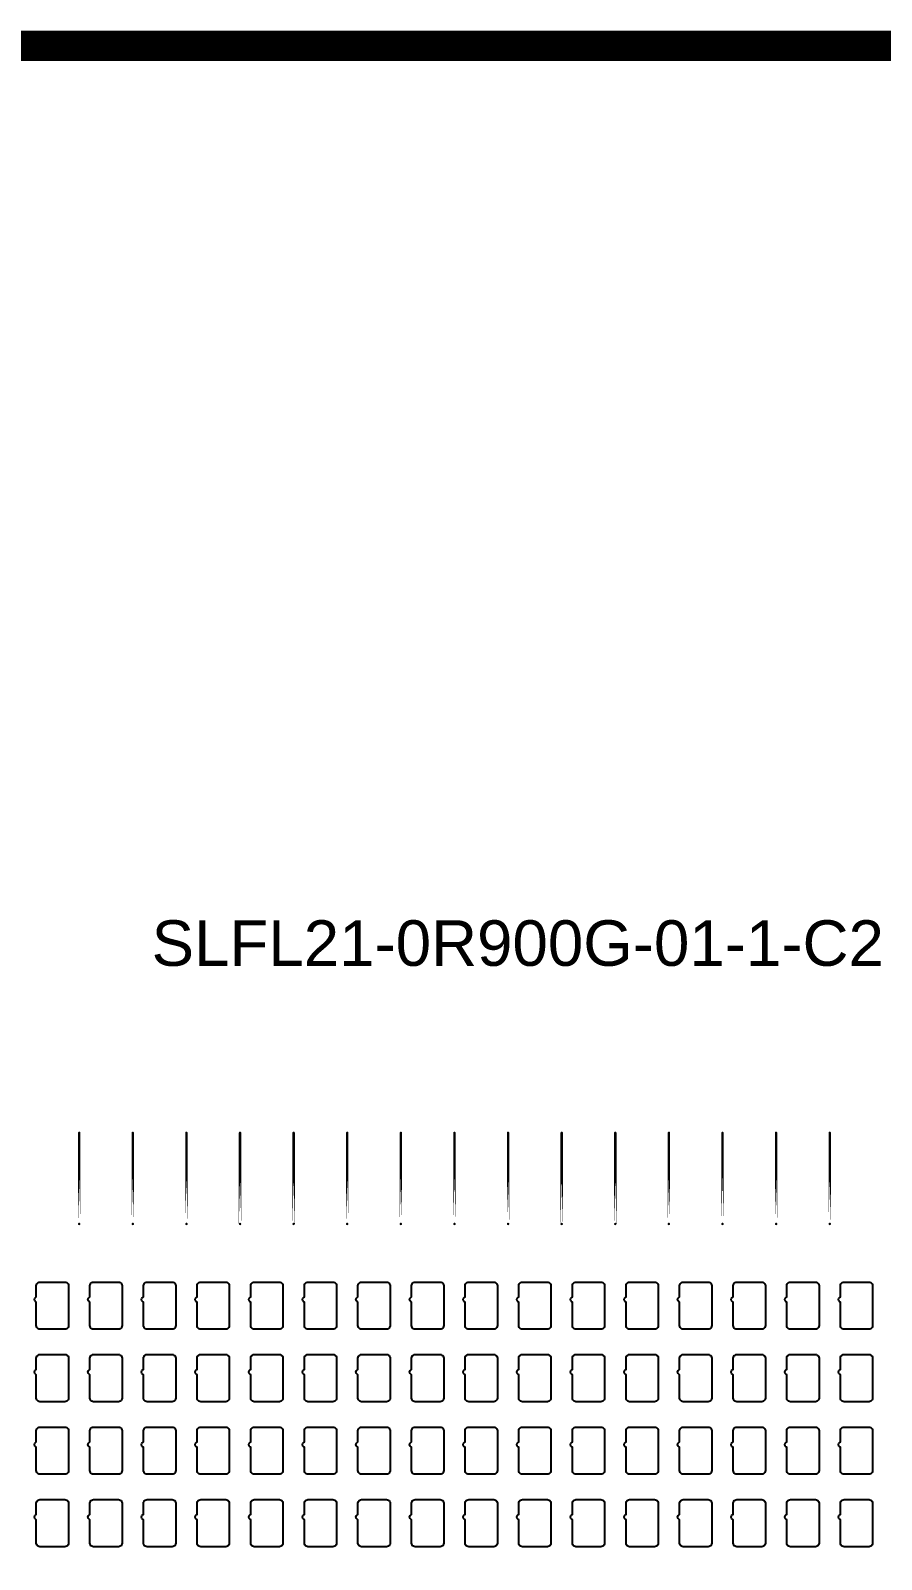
# Model space of a CAD drawing. Extents: x 11 to 212, y 11 to 212.
# Drawn here: x 93.7 to 121.7, y 161.4 to 211.7 of the extents above; entities that cross this region are included whole.
import ezdxf

# ---------------------------------------------------------------- set-up
doc = ezdxf.new("R2010")
doc.units = 0
doc.layers.get('0').update_dxf_attribs({"linetype": 'continuous'})
doc.layers.add('C2', color=7, linetype='continuous')
doc.styles.get("Standard").update_dxf_attribs({"font": 'ARIAL.TTF'})

# ---------------------------------------------------------------- blocks, each defined once
blk = doc.blocks.new('cutlineendpoint')
at = {"const_width": 0.04}
blk.add_lwpolyline([(-0.02, 0, 1), (0.02, 0, 1)], format="xyb", close=True, dxfattribs=at)

msp = doc.modelspace()

# ---------------------------------------------------------------- linework, layer by layer
at = {"layer": 'C2'}
for points, const_width in [([(11.2, 211.2), (211.2, 211.2), (211.2, 11.2), (11.2, 11.2)], 1), ([(95.318, 172.4), (95.318, 175.4)], 0.08), ([(97.082, 172.4), (97.082, 175.4)], 0.08), ([(98.847, 172.4), (98.847, 175.4)], 0.08), ([(100.612, 172.4), (100.612, 175.4)], 0.08), ([(102.376, 172.4), (102.376, 175.4)], 0.08), ([(104.141, 172.4), (104.141, 175.4)], 0.08), ([(105.906, 172.4), (105.906, 175.4)], 0.08), ([(107.671, 172.4), (107.671, 175.4)], 0.08), ([(109.435, 172.4), (109.435, 175.4)], 0.08), ([(111.2, 172.4), (111.2, 175.4)], 0.08), ([(112.965, 172.4), (112.965, 175.4)], 0.08), ([(114.729, 172.4), (114.729, 175.4)], 0.08), ([(116.494, 172.4), (116.494, 175.4)], 0.08), ([(118.259, 172.4), (118.259, 175.4)], 0.08), ([(120.024, 172.4), (120.024, 175.4)], 0.08)]:
    msp.add_lwpolyline(points, close=True, dxfattribs=dict(at, const_width=const_width))
for points in [[(94.847, 170.488), (94.878, 170.484), (94.906, 170.472), (94.93, 170.454), (94.949, 170.429), (94.961, 170.401), (94.965, 170.371), (94.965, 169.053), (94.961, 169.022), (94.949, 168.994), (94.93, 168.97), (94.906, 168.951), (94.878, 168.939), (94.847, 168.935), (94.024, 168.935), (93.993, 168.939), (93.965, 168.951), (93.94, 168.97), (93.922, 168.994), (93.91, 169.022), (93.906, 169.053), (93.906, 169.826), (93.888, 169.83), (93.854, 169.865), (93.841, 169.912), (93.854, 169.959), (93.888, 169.993), (93.906, 169.998), (93.906, 170.371), (93.91, 170.401), (93.922, 170.429), (93.94, 170.454), (93.965, 170.472), (93.993, 170.484), (94.024, 170.488)], [(96.612, 170.488), (96.642, 170.484), (96.671, 170.472), (96.695, 170.454), (96.714, 170.429), (96.725, 170.401), (96.729, 170.371), (96.729, 169.053), (96.725, 169.022), (96.714, 168.994), (96.695, 168.97), (96.671, 168.951), (96.642, 168.939), (96.612, 168.935), (95.788, 168.935), (95.758, 168.939), (95.729, 168.951), (95.705, 168.97), (95.686, 168.994), (95.675, 169.022), (95.671, 169.053), (95.671, 169.826), (95.653, 169.83), (95.618, 169.865), (95.606, 169.912), (95.618, 169.959), (95.653, 169.993), (95.671, 169.998), (95.671, 170.371), (95.675, 170.401), (95.686, 170.429), (95.705, 170.454), (95.729, 170.472), (95.758, 170.484), (95.788, 170.488)], [(98.376, 170.488), (98.407, 170.484), (98.435, 170.472), (98.46, 170.454), (98.478, 170.429), (98.49, 170.401), (98.494, 170.371), (98.494, 169.053), (98.49, 169.022), (98.478, 168.994), (98.46, 168.97), (98.435, 168.951), (98.407, 168.939), (98.376, 168.935), (97.553, 168.935), (97.522, 168.939), (97.494, 168.951), (97.47, 168.97), (97.451, 168.994), (97.439, 169.022), (97.435, 169.053), (97.435, 169.826), (97.418, 169.83), (97.383, 169.865), (97.371, 169.912), (97.383, 169.959), (97.418, 169.993), (97.435, 169.998), (97.435, 170.371), (97.439, 170.401), (97.451, 170.429), (97.47, 170.454), (97.494, 170.472), (97.522, 170.484), (97.553, 170.488)], [(100.141, 170.488), (100.172, 170.484), (100.2, 170.472), (100.224, 170.454), (100.243, 170.429), (100.255, 170.401), (100.259, 170.371), (100.259, 169.053), (100.255, 169.022), (100.243, 168.994), (100.224, 168.97), (100.2, 168.951), (100.172, 168.939), (100.141, 168.935), (99.318, 168.935), (99.287, 168.939), (99.259, 168.951), (99.234, 168.97), (99.216, 168.994), (99.204, 169.022), (99.2, 169.053), (99.2, 169.826), (99.182, 169.83), (99.148, 169.865), (99.135, 169.912), (99.148, 169.959), (99.182, 169.993), (99.2, 169.998), (99.2, 170.371), (99.204, 170.401), (99.216, 170.429), (99.234, 170.454), (99.259, 170.472), (99.287, 170.484), (99.318, 170.488)], [(101.906, 170.488), (101.936, 170.484), (101.965, 170.472), (101.989, 170.454), (102.008, 170.429), (102.02, 170.401), (102.024, 170.371), (102.024, 169.053), (102.02, 169.022), (102.008, 168.994), (101.989, 168.97), (101.965, 168.951), (101.936, 168.939), (101.906, 168.935), (101.082, 168.935), (101.052, 168.939), (101.024, 168.951), (100.999, 168.97), (100.98, 168.994), (100.969, 169.022), (100.965, 169.053), (100.965, 169.826), (100.947, 169.83), (100.913, 169.865), (100.9, 169.912), (100.913, 169.959), (100.947, 169.993), (100.965, 169.998), (100.965, 170.371), (100.969, 170.401), (100.98, 170.429), (100.999, 170.454), (101.024, 170.472), (101.052, 170.484), (101.082, 170.488)], [(103.671, 170.488), (103.701, 170.484), (103.729, 170.472), (103.754, 170.454), (103.772, 170.429), (103.784, 170.401), (103.788, 170.371), (103.788, 169.053), (103.784, 169.022), (103.772, 168.994), (103.754, 168.97), (103.729, 168.951), (103.701, 168.939), (103.671, 168.935), (102.847, 168.935), (102.817, 168.939), (102.788, 168.951), (102.764, 168.97), (102.745, 168.994), (102.733, 169.022), (102.729, 169.053), (102.729, 169.826), (102.712, 169.83), (102.677, 169.865), (102.665, 169.912), (102.677, 169.959), (102.712, 169.993), (102.729, 169.998), (102.729, 170.371), (102.733, 170.401), (102.745, 170.429), (102.764, 170.454), (102.788, 170.472), (102.817, 170.484), (102.847, 170.488)], [(105.435, 170.488), (105.466, 170.484), (105.494, 170.472), (105.518, 170.454), (105.537, 170.429), (105.549, 170.401), (105.553, 170.371), (105.553, 169.053), (105.549, 169.022), (105.537, 168.994), (105.518, 168.97), (105.494, 168.951), (105.466, 168.939), (105.435, 168.935), (104.612, 168.935), (104.581, 168.939), (104.553, 168.951), (104.529, 168.97), (104.51, 168.994), (104.498, 169.022), (104.494, 169.053), (104.494, 169.826), (104.476, 169.83), (104.442, 169.865), (104.429, 169.912), (104.442, 169.959), (104.476, 169.993), (104.494, 169.998), (104.494, 170.371), (104.498, 170.401), (104.51, 170.429), (104.529, 170.454), (104.553, 170.472), (104.581, 170.484), (104.612, 170.488)], [(107.2, 170.488), (107.23, 170.484), (107.259, 170.472), (107.283, 170.454), (107.302, 170.429), (107.314, 170.401), (107.318, 170.371), (107.318, 169.053), (107.314, 169.022), (107.302, 168.994), (107.283, 168.97), (107.259, 168.951), (107.23, 168.939), (107.2, 168.935), (106.376, 168.935), (106.346, 168.939), (106.318, 168.951), (106.293, 168.97), (106.275, 168.994), (106.263, 169.022), (106.259, 169.053), (106.259, 169.826), (106.241, 169.83), (106.207, 169.865), (106.194, 169.912), (106.207, 169.959), (106.241, 169.993), (106.259, 169.998), (106.259, 170.371), (106.263, 170.401), (106.275, 170.429), (106.293, 170.454), (106.318, 170.472), (106.346, 170.484), (106.376, 170.488)], [(108.965, 170.488), (108.995, 170.484), (109.024, 170.472), (109.048, 170.454), (109.067, 170.429), (109.078, 170.401), (109.082, 170.371), (109.082, 169.053), (109.078, 169.022), (109.067, 168.994), (109.048, 168.97), (109.024, 168.951), (108.995, 168.939), (108.965, 168.935), (108.141, 168.935), (108.111, 168.939), (108.082, 168.951), (108.058, 168.97), (108.039, 168.994), (108.028, 169.022), (108.024, 169.053), (108.024, 169.826), (108.006, 169.83), (107.971, 169.865), (107.959, 169.912), (107.971, 169.959), (108.006, 169.993), (108.024, 169.998), (108.024, 170.371), (108.028, 170.401), (108.039, 170.429), (108.058, 170.454), (108.082, 170.472), (108.111, 170.484), (108.141, 170.488)], [(110.729, 170.488), (110.76, 170.484), (110.788, 170.472), (110.813, 170.454), (110.831, 170.429), (110.843, 170.401), (110.847, 170.371), (110.847, 169.053), (110.843, 169.022), (110.831, 168.994), (110.813, 168.97), (110.788, 168.951), (110.76, 168.939), (110.729, 168.935), (109.906, 168.935), (109.875, 168.939), (109.847, 168.951), (109.823, 168.97), (109.804, 168.994), (109.792, 169.022), (109.788, 169.053), (109.788, 169.826), (109.771, 169.83), (109.736, 169.865), (109.724, 169.912), (109.736, 169.959), (109.771, 169.993), (109.788, 169.998), (109.788, 170.371), (109.792, 170.401), (109.804, 170.429), (109.823, 170.454), (109.847, 170.472), (109.875, 170.484), (109.906, 170.488)], [(112.494, 170.488), (112.525, 170.484), (112.553, 170.472), (112.577, 170.454), (112.596, 170.429), (112.608, 170.401), (112.612, 170.371), (112.612, 169.053), (112.608, 169.022), (112.596, 168.994), (112.577, 168.97), (112.553, 168.951), (112.525, 168.939), (112.494, 168.935), (111.671, 168.935), (111.64, 168.939), (111.612, 168.951), (111.587, 168.97), (111.569, 168.994), (111.557, 169.022), (111.553, 169.053), (111.553, 169.826), (111.535, 169.83), (111.501, 169.865), (111.488, 169.912), (111.501, 169.959), (111.535, 169.993), (111.553, 169.998), (111.553, 170.371), (111.557, 170.401), (111.569, 170.429), (111.587, 170.454), (111.612, 170.472), (111.64, 170.484), (111.671, 170.488)], [(114.259, 170.488), (114.289, 170.484), (114.318, 170.472), (114.342, 170.454), (114.361, 170.429), (114.372, 170.401), (114.376, 170.371), (114.376, 169.053), (114.372, 169.022), (114.361, 168.994), (114.342, 168.97), (114.318, 168.951), (114.289, 168.939), (114.259, 168.935), (113.435, 168.935), (113.405, 168.939), (113.376, 168.951), (113.352, 168.97), (113.333, 168.994), (113.322, 169.022), (113.318, 169.053), (113.318, 169.826), (113.3, 169.83), (113.266, 169.865), (113.253, 169.912), (113.266, 169.959), (113.3, 169.993), (113.318, 169.998), (113.318, 170.371), (113.322, 170.401), (113.333, 170.429), (113.352, 170.454), (113.376, 170.472), (113.405, 170.484), (113.435, 170.488)], [(116.024, 170.488), (116.054, 170.484), (116.082, 170.472), (116.107, 170.454), (116.125, 170.429), (116.137, 170.401), (116.141, 170.371), (116.141, 169.053), (116.137, 169.022), (116.125, 168.994), (116.107, 168.97), (116.082, 168.951), (116.054, 168.939), (116.024, 168.935), (115.2, 168.935), (115.17, 168.939), (115.141, 168.951), (115.117, 168.97), (115.098, 168.994), (115.086, 169.022), (115.082, 169.053), (115.082, 169.826), (115.065, 169.83), (115.03, 169.865), (115.018, 169.912), (115.03, 169.959), (115.065, 169.993), (115.082, 169.998), (115.082, 170.371), (115.086, 170.401), (115.098, 170.429), (115.117, 170.454), (115.141, 170.472), (115.17, 170.484), (115.2, 170.488)], [(117.788, 170.488), (117.819, 170.484), (117.847, 170.472), (117.871, 170.454), (117.89, 170.429), (117.902, 170.401), (117.906, 170.371), (117.906, 169.053), (117.902, 169.022), (117.89, 168.994), (117.871, 168.97), (117.847, 168.951), (117.819, 168.939), (117.788, 168.935), (116.965, 168.935), (116.934, 168.939), (116.906, 168.951), (116.882, 168.97), (116.863, 168.994), (116.851, 169.022), (116.847, 169.053), (116.847, 169.826), (116.829, 169.83), (116.795, 169.865), (116.782, 169.912), (116.795, 169.959), (116.829, 169.993), (116.847, 169.998), (116.847, 170.371), (116.851, 170.401), (116.863, 170.429), (116.882, 170.454), (116.906, 170.472), (116.934, 170.484), (116.965, 170.488)], [(119.553, 170.488), (119.583, 170.484), (119.612, 170.472), (119.636, 170.454), (119.655, 170.429), (119.667, 170.401), (119.671, 170.371), (119.671, 169.053), (119.667, 169.022), (119.655, 168.994), (119.636, 168.97), (119.612, 168.951), (119.583, 168.939), (119.553, 168.935), (118.729, 168.935), (118.699, 168.939), (118.671, 168.951), (118.646, 168.97), (118.628, 168.994), (118.616, 169.022), (118.612, 169.053), (118.612, 169.826), (118.594, 169.83), (118.56, 169.865), (118.547, 169.912), (118.56, 169.959), (118.594, 169.993), (118.612, 169.998), (118.612, 170.371), (118.616, 170.401), (118.628, 170.429), (118.646, 170.454), (118.671, 170.472), (118.699, 170.484), (118.729, 170.488)], [(121.318, 170.488), (121.348, 170.484), (121.376, 170.472), (121.401, 170.454), (121.42, 170.429), (121.431, 170.401), (121.435, 170.371), (121.435, 169.053), (121.431, 169.022), (121.42, 168.994), (121.401, 168.97), (121.376, 168.951), (121.348, 168.939), (121.318, 168.935), (120.494, 168.935), (120.464, 168.939), (120.435, 168.951), (120.411, 168.97), (120.392, 168.994), (120.38, 169.022), (120.376, 169.053), (120.376, 169.826), (120.359, 169.83), (120.324, 169.865), (120.312, 169.912), (120.324, 169.959), (120.359, 169.993), (120.376, 169.998), (120.376, 170.371), (120.38, 170.401), (120.392, 170.429), (120.411, 170.454), (120.435, 170.472), (120.464, 170.484), (120.494, 170.488)], [(94.847, 168.1), (94.878, 168.096), (94.906, 168.084), (94.93, 168.066), (94.949, 168.041), (94.961, 168.013), (94.965, 167.982), (94.965, 166.665), (94.961, 166.634), (94.949, 166.606), (94.93, 166.582), (94.906, 166.563), (94.878, 166.551), (94.847, 166.547), (94.024, 166.547), (93.993, 166.551), (93.965, 166.563), (93.94, 166.582), (93.922, 166.606), (93.91, 166.634), (93.906, 166.665), (93.906, 167.437), (93.888, 167.442), (93.854, 167.476), (93.841, 167.524), (93.854, 167.571), (93.888, 167.605), (93.906, 167.61), (93.906, 167.982), (93.91, 168.013), (93.922, 168.041), (93.94, 168.066), (93.965, 168.084), (93.993, 168.096), (94.024, 168.1)], [(96.612, 168.1), (96.642, 168.096), (96.671, 168.084), (96.695, 168.066), (96.714, 168.041), (96.725, 168.013), (96.729, 167.982), (96.729, 166.665), (96.725, 166.634), (96.714, 166.606), (96.695, 166.582), (96.671, 166.563), (96.642, 166.551), (96.612, 166.547), (95.788, 166.547), (95.758, 166.551), (95.729, 166.563), (95.705, 166.582), (95.686, 166.606), (95.675, 166.634), (95.671, 166.665), (95.671, 167.437), (95.653, 167.442), (95.618, 167.476), (95.606, 167.524), (95.618, 167.571), (95.653, 167.605), (95.671, 167.61), (95.671, 167.982), (95.675, 168.013), (95.686, 168.041), (95.705, 168.066), (95.729, 168.084), (95.758, 168.096), (95.788, 168.1)], [(98.376, 168.1), (98.407, 168.096), (98.435, 168.084), (98.46, 168.066), (98.478, 168.041), (98.49, 168.013), (98.494, 167.982), (98.494, 166.665), (98.49, 166.634), (98.478, 166.606), (98.46, 166.582), (98.435, 166.563), (98.407, 166.551), (98.376, 166.547), (97.553, 166.547), (97.522, 166.551), (97.494, 166.563), (97.47, 166.582), (97.451, 166.606), (97.439, 166.634), (97.435, 166.665), (97.435, 167.437), (97.418, 167.442), (97.383, 167.476), (97.371, 167.524), (97.383, 167.571), (97.418, 167.605), (97.435, 167.61), (97.435, 167.982), (97.439, 168.013), (97.451, 168.041), (97.47, 168.066), (97.494, 168.084), (97.522, 168.096), (97.553, 168.1)], [(100.141, 168.1), (100.172, 168.096), (100.2, 168.084), (100.224, 168.066), (100.243, 168.041), (100.255, 168.013), (100.259, 167.982), (100.259, 166.665), (100.255, 166.634), (100.243, 166.606), (100.224, 166.582), (100.2, 166.563), (100.172, 166.551), (100.141, 166.547), (99.318, 166.547), (99.287, 166.551), (99.259, 166.563), (99.234, 166.582), (99.216, 166.606), (99.204, 166.634), (99.2, 166.665), (99.2, 167.437), (99.182, 167.442), (99.148, 167.476), (99.135, 167.524), (99.148, 167.571), (99.182, 167.605), (99.2, 167.61), (99.2, 167.982), (99.204, 168.013), (99.216, 168.041), (99.234, 168.066), (99.259, 168.084), (99.287, 168.096), (99.318, 168.1)], [(101.906, 168.1), (101.936, 168.096), (101.965, 168.084), (101.989, 168.066), (102.008, 168.041), (102.02, 168.013), (102.024, 167.982), (102.024, 166.665), (102.02, 166.634), (102.008, 166.606), (101.989, 166.582), (101.965, 166.563), (101.936, 166.551), (101.906, 166.547), (101.082, 166.547), (101.052, 166.551), (101.024, 166.563), (100.999, 166.582), (100.98, 166.606), (100.969, 166.634), (100.965, 166.665), (100.965, 167.437), (100.947, 167.442), (100.913, 167.476), (100.9, 167.524), (100.913, 167.571), (100.947, 167.605), (100.965, 167.61), (100.965, 167.982), (100.969, 168.013), (100.98, 168.041), (100.999, 168.066), (101.024, 168.084), (101.052, 168.096), (101.082, 168.1)], [(103.671, 168.1), (103.701, 168.096), (103.729, 168.084), (103.754, 168.066), (103.772, 168.041), (103.784, 168.013), (103.788, 167.982), (103.788, 166.665), (103.784, 166.634), (103.772, 166.606), (103.754, 166.582), (103.729, 166.563), (103.701, 166.551), (103.671, 166.547), (102.847, 166.547), (102.817, 166.551), (102.788, 166.563), (102.764, 166.582), (102.745, 166.606), (102.733, 166.634), (102.729, 166.665), (102.729, 167.437), (102.712, 167.442), (102.677, 167.476), (102.665, 167.524), (102.677, 167.571), (102.712, 167.605), (102.729, 167.61), (102.729, 167.982), (102.733, 168.013), (102.745, 168.041), (102.764, 168.066), (102.788, 168.084), (102.817, 168.096), (102.847, 168.1)], [(105.435, 168.1), (105.466, 168.096), (105.494, 168.084), (105.518, 168.066), (105.537, 168.041), (105.549, 168.013), (105.553, 167.982), (105.553, 166.665), (105.549, 166.634), (105.537, 166.606), (105.518, 166.582), (105.494, 166.563), (105.466, 166.551), (105.435, 166.547), (104.612, 166.547), (104.581, 166.551), (104.553, 166.563), (104.529, 166.582), (104.51, 166.606), (104.498, 166.634), (104.494, 166.665), (104.494, 167.437), (104.476, 167.442), (104.442, 167.476), (104.429, 167.524), (104.442, 167.571), (104.476, 167.605), (104.494, 167.61), (104.494, 167.982), (104.498, 168.013), (104.51, 168.041), (104.529, 168.066), (104.553, 168.084), (104.581, 168.096), (104.612, 168.1)], [(107.2, 168.1), (107.23, 168.096), (107.259, 168.084), (107.283, 168.066), (107.302, 168.041), (107.314, 168.013), (107.318, 167.982), (107.318, 166.665), (107.314, 166.634), (107.302, 166.606), (107.283, 166.582), (107.259, 166.563), (107.23, 166.551), (107.2, 166.547), (106.376, 166.547), (106.346, 166.551), (106.318, 166.563), (106.293, 166.582), (106.275, 166.606), (106.263, 166.634), (106.259, 166.665), (106.259, 167.437), (106.241, 167.442), (106.207, 167.476), (106.194, 167.524), (106.207, 167.571), (106.241, 167.605), (106.259, 167.61), (106.259, 167.982), (106.263, 168.013), (106.275, 168.041), (106.293, 168.066), (106.318, 168.084), (106.346, 168.096), (106.376, 168.1)], [(108.965, 168.1), (108.995, 168.096), (109.024, 168.084), (109.048, 168.066), (109.067, 168.041), (109.078, 168.013), (109.082, 167.982), (109.082, 166.665), (109.078, 166.634), (109.067, 166.606), (109.048, 166.582), (109.024, 166.563), (108.995, 166.551), (108.965, 166.547), (108.141, 166.547), (108.111, 166.551), (108.082, 166.563), (108.058, 166.582), (108.039, 166.606), (108.028, 166.634), (108.024, 166.665), (108.024, 167.437), (108.006, 167.442), (107.971, 167.476), (107.959, 167.524), (107.971, 167.571), (108.006, 167.605), (108.024, 167.61), (108.024, 167.982), (108.028, 168.013), (108.039, 168.041), (108.058, 168.066), (108.082, 168.084), (108.111, 168.096), (108.141, 168.1)], [(110.729, 168.1), (110.76, 168.096), (110.788, 168.084), (110.813, 168.066), (110.831, 168.041), (110.843, 168.013), (110.847, 167.982), (110.847, 166.665), (110.843, 166.634), (110.831, 166.606), (110.813, 166.582), (110.788, 166.563), (110.76, 166.551), (110.729, 166.547), (109.906, 166.547), (109.875, 166.551), (109.847, 166.563), (109.823, 166.582), (109.804, 166.606), (109.792, 166.634), (109.788, 166.665), (109.788, 167.437), (109.771, 167.442), (109.736, 167.476), (109.724, 167.524), (109.736, 167.571), (109.771, 167.605), (109.788, 167.61), (109.788, 167.982), (109.792, 168.013), (109.804, 168.041), (109.823, 168.066), (109.847, 168.084), (109.875, 168.096), (109.906, 168.1)], [(112.494, 168.1), (112.525, 168.096), (112.553, 168.084), (112.577, 168.066), (112.596, 168.041), (112.608, 168.013), (112.612, 167.982), (112.612, 166.665), (112.608, 166.634), (112.596, 166.606), (112.577, 166.582), (112.553, 166.563), (112.525, 166.551), (112.494, 166.547), (111.671, 166.547), (111.64, 166.551), (111.612, 166.563), (111.587, 166.582), (111.569, 166.606), (111.557, 166.634), (111.553, 166.665), (111.553, 167.437), (111.535, 167.442), (111.501, 167.476), (111.488, 167.524), (111.501, 167.571), (111.535, 167.605), (111.553, 167.61), (111.553, 167.982), (111.557, 168.013), (111.569, 168.041), (111.587, 168.066), (111.612, 168.084), (111.64, 168.096), (111.671, 168.1)], [(114.259, 168.1), (114.289, 168.096), (114.318, 168.084), (114.342, 168.066), (114.361, 168.041), (114.372, 168.013), (114.376, 167.982), (114.376, 166.665), (114.372, 166.634), (114.361, 166.606), (114.342, 166.582), (114.318, 166.563), (114.289, 166.551), (114.259, 166.547), (113.435, 166.547), (113.405, 166.551), (113.376, 166.563), (113.352, 166.582), (113.333, 166.606), (113.322, 166.634), (113.318, 166.665), (113.318, 167.437), (113.3, 167.442), (113.266, 167.476), (113.253, 167.524), (113.266, 167.571), (113.3, 167.605), (113.318, 167.61), (113.318, 167.982), (113.322, 168.013), (113.333, 168.041), (113.352, 168.066), (113.376, 168.084), (113.405, 168.096), (113.435, 168.1)], [(116.024, 168.1), (116.054, 168.096), (116.082, 168.084), (116.107, 168.066), (116.125, 168.041), (116.137, 168.013), (116.141, 167.982), (116.141, 166.665), (116.137, 166.634), (116.125, 166.606), (116.107, 166.582), (116.082, 166.563), (116.054, 166.551), (116.024, 166.547), (115.2, 166.547), (115.17, 166.551), (115.141, 166.563), (115.117, 166.582), (115.098, 166.606), (115.086, 166.634), (115.082, 166.665), (115.082, 167.437), (115.065, 167.442), (115.03, 167.476), (115.018, 167.524), (115.03, 167.571), (115.065, 167.605), (115.082, 167.61), (115.082, 167.982), (115.086, 168.013), (115.098, 168.041), (115.117, 168.066), (115.141, 168.084), (115.17, 168.096), (115.2, 168.1)], [(117.788, 168.1), (117.819, 168.096), (117.847, 168.084), (117.871, 168.066), (117.89, 168.041), (117.902, 168.013), (117.906, 167.982), (117.906, 166.665), (117.902, 166.634), (117.89, 166.606), (117.871, 166.582), (117.847, 166.563), (117.819, 166.551), (117.788, 166.547), (116.965, 166.547), (116.934, 166.551), (116.906, 166.563), (116.882, 166.582), (116.863, 166.606), (116.851, 166.634), (116.847, 166.665), (116.847, 167.437), (116.829, 167.442), (116.795, 167.476), (116.782, 167.524), (116.795, 167.571), (116.829, 167.605), (116.847, 167.61), (116.847, 167.982), (116.851, 168.013), (116.863, 168.041), (116.882, 168.066), (116.906, 168.084), (116.934, 168.096), (116.965, 168.1)], [(119.553, 168.1), (119.583, 168.096), (119.612, 168.084), (119.636, 168.066), (119.655, 168.041), (119.667, 168.013), (119.671, 167.982), (119.671, 166.665), (119.667, 166.634), (119.655, 166.606), (119.636, 166.582), (119.612, 166.563), (119.583, 166.551), (119.553, 166.547), (118.729, 166.547), (118.699, 166.551), (118.671, 166.563), (118.646, 166.582), (118.628, 166.606), (118.616, 166.634), (118.612, 166.665), (118.612, 167.437), (118.594, 167.442), (118.56, 167.476), (118.547, 167.524), (118.56, 167.571), (118.594, 167.605), (118.612, 167.61), (118.612, 167.982), (118.616, 168.013), (118.628, 168.041), (118.646, 168.066), (118.671, 168.084), (118.699, 168.096), (118.729, 168.1)], [(121.318, 168.1), (121.348, 168.096), (121.376, 168.084), (121.401, 168.066), (121.42, 168.041), (121.431, 168.013), (121.435, 167.982), (121.435, 166.665), (121.431, 166.634), (121.42, 166.606), (121.401, 166.582), (121.376, 166.563), (121.348, 166.551), (121.318, 166.547), (120.494, 166.547), (120.464, 166.551), (120.435, 166.563), (120.411, 166.582), (120.392, 166.606), (120.38, 166.634), (120.376, 166.665), (120.376, 167.437), (120.359, 167.442), (120.324, 167.476), (120.312, 167.524), (120.324, 167.571), (120.359, 167.605), (120.376, 167.61), (120.376, 167.982), (120.38, 168.013), (120.392, 168.041), (120.411, 168.066), (120.435, 168.084), (120.464, 168.096), (120.494, 168.1)], [(94.847, 165.712), (94.878, 165.708), (94.906, 165.696), (94.93, 165.677), (94.949, 165.653), (94.961, 165.625), (94.965, 165.594), (94.965, 164.276), (94.961, 164.246), (94.949, 164.218), (94.93, 164.193), (94.906, 164.175), (94.878, 164.163), (94.847, 164.159), (94.024, 164.159), (93.993, 164.163), (93.965, 164.175), (93.94, 164.193), (93.922, 164.218), (93.91, 164.246), (93.906, 164.276), (93.906, 165.049), (93.888, 165.054), (93.854, 165.088), (93.841, 165.135), (93.854, 165.182), (93.888, 165.217), (93.906, 165.222), (93.906, 165.594), (93.91, 165.625), (93.922, 165.653), (93.94, 165.677), (93.965, 165.696), (93.993, 165.708), (94.024, 165.712)], [(96.612, 165.712), (96.642, 165.708), (96.671, 165.696), (96.695, 165.677), (96.714, 165.653), (96.725, 165.625), (96.729, 165.594), (96.729, 164.276), (96.725, 164.246), (96.714, 164.218), (96.695, 164.193), (96.671, 164.175), (96.642, 164.163), (96.612, 164.159), (95.788, 164.159), (95.758, 164.163), (95.729, 164.175), (95.705, 164.193), (95.686, 164.218), (95.675, 164.246), (95.671, 164.276), (95.671, 165.049), (95.653, 165.054), (95.618, 165.088), (95.606, 165.135), (95.618, 165.182), (95.653, 165.217), (95.671, 165.222), (95.671, 165.594), (95.675, 165.625), (95.686, 165.653), (95.705, 165.677), (95.729, 165.696), (95.758, 165.708), (95.788, 165.712)], [(98.376, 165.712), (98.407, 165.708), (98.435, 165.696), (98.46, 165.677), (98.478, 165.653), (98.49, 165.625), (98.494, 165.594), (98.494, 164.276), (98.49, 164.246), (98.478, 164.218), (98.46, 164.193), (98.435, 164.175), (98.407, 164.163), (98.376, 164.159), (97.553, 164.159), (97.522, 164.163), (97.494, 164.175), (97.47, 164.193), (97.451, 164.218), (97.439, 164.246), (97.435, 164.276), (97.435, 165.049), (97.418, 165.054), (97.383, 165.088), (97.371, 165.135), (97.383, 165.182), (97.418, 165.217), (97.435, 165.222), (97.435, 165.594), (97.439, 165.625), (97.451, 165.653), (97.47, 165.677), (97.494, 165.696), (97.522, 165.708), (97.553, 165.712)], [(100.141, 165.712), (100.172, 165.708), (100.2, 165.696), (100.224, 165.677), (100.243, 165.653), (100.255, 165.625), (100.259, 165.594), (100.259, 164.276), (100.255, 164.246), (100.243, 164.218), (100.224, 164.193), (100.2, 164.175), (100.172, 164.163), (100.141, 164.159), (99.318, 164.159), (99.287, 164.163), (99.259, 164.175), (99.234, 164.193), (99.216, 164.218), (99.204, 164.246), (99.2, 164.276), (99.2, 165.049), (99.182, 165.054), (99.148, 165.088), (99.135, 165.135), (99.148, 165.182), (99.182, 165.217), (99.2, 165.222), (99.2, 165.594), (99.204, 165.625), (99.216, 165.653), (99.234, 165.677), (99.259, 165.696), (99.287, 165.708), (99.318, 165.712)], [(101.906, 165.712), (101.936, 165.708), (101.965, 165.696), (101.989, 165.677), (102.008, 165.653), (102.02, 165.625), (102.024, 165.594), (102.024, 164.276), (102.02, 164.246), (102.008, 164.218), (101.989, 164.193), (101.965, 164.175), (101.936, 164.163), (101.906, 164.159), (101.082, 164.159), (101.052, 164.163), (101.024, 164.175), (100.999, 164.193), (100.98, 164.218), (100.969, 164.246), (100.965, 164.276), (100.965, 165.049), (100.947, 165.054), (100.913, 165.088), (100.9, 165.135), (100.913, 165.182), (100.947, 165.217), (100.965, 165.222), (100.965, 165.594), (100.969, 165.625), (100.98, 165.653), (100.999, 165.677), (101.024, 165.696), (101.052, 165.708), (101.082, 165.712)], [(103.671, 165.712), (103.701, 165.708), (103.729, 165.696), (103.754, 165.677), (103.772, 165.653), (103.784, 165.625), (103.788, 165.594), (103.788, 164.276), (103.784, 164.246), (103.772, 164.218), (103.754, 164.193), (103.729, 164.175), (103.701, 164.163), (103.671, 164.159), (102.847, 164.159), (102.817, 164.163), (102.788, 164.175), (102.764, 164.193), (102.745, 164.218), (102.733, 164.246), (102.729, 164.276), (102.729, 165.049), (102.712, 165.054), (102.677, 165.088), (102.665, 165.135), (102.677, 165.182), (102.712, 165.217), (102.729, 165.222), (102.729, 165.594), (102.733, 165.625), (102.745, 165.653), (102.764, 165.677), (102.788, 165.696), (102.817, 165.708), (102.847, 165.712)], [(105.435, 165.712), (105.466, 165.708), (105.494, 165.696), (105.518, 165.677), (105.537, 165.653), (105.549, 165.625), (105.553, 165.594), (105.553, 164.276), (105.549, 164.246), (105.537, 164.218), (105.518, 164.193), (105.494, 164.175), (105.466, 164.163), (105.435, 164.159), (104.612, 164.159), (104.581, 164.163), (104.553, 164.175), (104.529, 164.193), (104.51, 164.218), (104.498, 164.246), (104.494, 164.276), (104.494, 165.049), (104.476, 165.054), (104.442, 165.088), (104.429, 165.135), (104.442, 165.182), (104.476, 165.217), (104.494, 165.222), (104.494, 165.594), (104.498, 165.625), (104.51, 165.653), (104.529, 165.677), (104.553, 165.696), (104.581, 165.708), (104.612, 165.712)], [(107.2, 165.712), (107.23, 165.708), (107.259, 165.696), (107.283, 165.677), (107.302, 165.653), (107.314, 165.625), (107.318, 165.594), (107.318, 164.276), (107.314, 164.246), (107.302, 164.218), (107.283, 164.193), (107.259, 164.175), (107.23, 164.163), (107.2, 164.159), (106.376, 164.159), (106.346, 164.163), (106.318, 164.175), (106.293, 164.193), (106.275, 164.218), (106.263, 164.246), (106.259, 164.276), (106.259, 165.049), (106.241, 165.054), (106.207, 165.088), (106.194, 165.135), (106.207, 165.182), (106.241, 165.217), (106.259, 165.222), (106.259, 165.594), (106.263, 165.625), (106.275, 165.653), (106.293, 165.677), (106.318, 165.696), (106.346, 165.708), (106.376, 165.712)], [(108.965, 165.712), (108.995, 165.708), (109.024, 165.696), (109.048, 165.677), (109.067, 165.653), (109.078, 165.625), (109.082, 165.594), (109.082, 164.276), (109.078, 164.246), (109.067, 164.218), (109.048, 164.193), (109.024, 164.175), (108.995, 164.163), (108.965, 164.159), (108.141, 164.159), (108.111, 164.163), (108.082, 164.175), (108.058, 164.193), (108.039, 164.218), (108.028, 164.246), (108.024, 164.276), (108.024, 165.049), (108.006, 165.054), (107.971, 165.088), (107.959, 165.135), (107.971, 165.182), (108.006, 165.217), (108.024, 165.222), (108.024, 165.594), (108.028, 165.625), (108.039, 165.653), (108.058, 165.677), (108.082, 165.696), (108.111, 165.708), (108.141, 165.712)], [(110.729, 165.712), (110.76, 165.708), (110.788, 165.696), (110.813, 165.677), (110.831, 165.653), (110.843, 165.625), (110.847, 165.594), (110.847, 164.276), (110.843, 164.246), (110.831, 164.218), (110.813, 164.193), (110.788, 164.175), (110.76, 164.163), (110.729, 164.159), (109.906, 164.159), (109.875, 164.163), (109.847, 164.175), (109.823, 164.193), (109.804, 164.218), (109.792, 164.246), (109.788, 164.276), (109.788, 165.049), (109.771, 165.054), (109.736, 165.088), (109.724, 165.135), (109.736, 165.182), (109.771, 165.217), (109.788, 165.222), (109.788, 165.594), (109.792, 165.625), (109.804, 165.653), (109.823, 165.677), (109.847, 165.696), (109.875, 165.708), (109.906, 165.712)], [(112.494, 165.712), (112.525, 165.708), (112.553, 165.696), (112.577, 165.677), (112.596, 165.653), (112.608, 165.625), (112.612, 165.594), (112.612, 164.276), (112.608, 164.246), (112.596, 164.218), (112.577, 164.193), (112.553, 164.175), (112.525, 164.163), (112.494, 164.159), (111.671, 164.159), (111.64, 164.163), (111.612, 164.175), (111.587, 164.193), (111.569, 164.218), (111.557, 164.246), (111.553, 164.276), (111.553, 165.049), (111.535, 165.054), (111.501, 165.088), (111.488, 165.135), (111.501, 165.182), (111.535, 165.217), (111.553, 165.222), (111.553, 165.594), (111.557, 165.625), (111.569, 165.653), (111.587, 165.677), (111.612, 165.696), (111.64, 165.708), (111.671, 165.712)], [(114.259, 165.712), (114.289, 165.708), (114.318, 165.696), (114.342, 165.677), (114.361, 165.653), (114.372, 165.625), (114.376, 165.594), (114.376, 164.276), (114.372, 164.246), (114.361, 164.218), (114.342, 164.193), (114.318, 164.175), (114.289, 164.163), (114.259, 164.159), (113.435, 164.159), (113.405, 164.163), (113.376, 164.175), (113.352, 164.193), (113.333, 164.218), (113.322, 164.246), (113.318, 164.276), (113.318, 165.049), (113.3, 165.054), (113.266, 165.088), (113.253, 165.135), (113.266, 165.182), (113.3, 165.217), (113.318, 165.222), (113.318, 165.594), (113.322, 165.625), (113.333, 165.653), (113.352, 165.677), (113.376, 165.696), (113.405, 165.708), (113.435, 165.712)], [(116.024, 165.712), (116.054, 165.708), (116.082, 165.696), (116.107, 165.677), (116.125, 165.653), (116.137, 165.625), (116.141, 165.594), (116.141, 164.276), (116.137, 164.246), (116.125, 164.218), (116.107, 164.193), (116.082, 164.175), (116.054, 164.163), (116.024, 164.159), (115.2, 164.159), (115.17, 164.163), (115.141, 164.175), (115.117, 164.193), (115.098, 164.218), (115.086, 164.246), (115.082, 164.276), (115.082, 165.049), (115.065, 165.054), (115.03, 165.088), (115.018, 165.135), (115.03, 165.182), (115.065, 165.217), (115.082, 165.222), (115.082, 165.594), (115.086, 165.625), (115.098, 165.653), (115.117, 165.677), (115.141, 165.696), (115.17, 165.708), (115.2, 165.712)], [(117.788, 165.712), (117.819, 165.708), (117.847, 165.696), (117.871, 165.677), (117.89, 165.653), (117.902, 165.625), (117.906, 165.594), (117.906, 164.276), (117.902, 164.246), (117.89, 164.218), (117.871, 164.193), (117.847, 164.175), (117.819, 164.163), (117.788, 164.159), (116.965, 164.159), (116.934, 164.163), (116.906, 164.175), (116.882, 164.193), (116.863, 164.218), (116.851, 164.246), (116.847, 164.276), (116.847, 165.049), (116.829, 165.054), (116.795, 165.088), (116.782, 165.135), (116.795, 165.182), (116.829, 165.217), (116.847, 165.222), (116.847, 165.594), (116.851, 165.625), (116.863, 165.653), (116.882, 165.677), (116.906, 165.696), (116.934, 165.708), (116.965, 165.712)], [(119.553, 165.712), (119.583, 165.708), (119.612, 165.696), (119.636, 165.677), (119.655, 165.653), (119.667, 165.625), (119.671, 165.594), (119.671, 164.276), (119.667, 164.246), (119.655, 164.218), (119.636, 164.193), (119.612, 164.175), (119.583, 164.163), (119.553, 164.159), (118.729, 164.159), (118.699, 164.163), (118.671, 164.175), (118.646, 164.193), (118.628, 164.218), (118.616, 164.246), (118.612, 164.276), (118.612, 165.049), (118.594, 165.054), (118.56, 165.088), (118.547, 165.135), (118.56, 165.182), (118.594, 165.217), (118.612, 165.222), (118.612, 165.594), (118.616, 165.625), (118.628, 165.653), (118.646, 165.677), (118.671, 165.696), (118.699, 165.708), (118.729, 165.712)], [(121.318, 165.712), (121.348, 165.708), (121.376, 165.696), (121.401, 165.677), (121.42, 165.653), (121.431, 165.625), (121.435, 165.594), (121.435, 164.276), (121.431, 164.246), (121.42, 164.218), (121.401, 164.193), (121.376, 164.175), (121.348, 164.163), (121.318, 164.159), (120.494, 164.159), (120.464, 164.163), (120.435, 164.175), (120.411, 164.193), (120.392, 164.218), (120.38, 164.246), (120.376, 164.276), (120.376, 165.049), (120.359, 165.054), (120.324, 165.088), (120.312, 165.135), (120.324, 165.182), (120.359, 165.217), (120.376, 165.222), (120.376, 165.594), (120.38, 165.625), (120.392, 165.653), (120.411, 165.677), (120.435, 165.696), (120.464, 165.708), (120.494, 165.712)], [(94.847, 163.324), (94.878, 163.32), (94.906, 163.308), (94.93, 163.289), (94.949, 163.265), (94.961, 163.236), (94.965, 163.206), (94.965, 161.888), (94.961, 161.858), (94.949, 161.829), (94.93, 161.805), (94.906, 161.786), (94.878, 161.775), (94.847, 161.771), (94.024, 161.771), (93.993, 161.775), (93.965, 161.786), (93.94, 161.805), (93.922, 161.829), (93.91, 161.858), (93.906, 161.888), (93.906, 162.661), (93.888, 162.666), (93.854, 162.7), (93.841, 162.747), (93.854, 162.794), (93.888, 162.829), (93.906, 162.833), (93.906, 163.206), (93.91, 163.236), (93.922, 163.265), (93.94, 163.289), (93.965, 163.308), (93.993, 163.32), (94.024, 163.324)], [(96.612, 163.324), (96.642, 163.32), (96.671, 163.308), (96.695, 163.289), (96.714, 163.265), (96.725, 163.236), (96.729, 163.206), (96.729, 161.888), (96.725, 161.858), (96.714, 161.829), (96.695, 161.805), (96.671, 161.786), (96.642, 161.775), (96.612, 161.771), (95.788, 161.771), (95.758, 161.775), (95.729, 161.786), (95.705, 161.805), (95.686, 161.829), (95.675, 161.858), (95.671, 161.888), (95.671, 162.661), (95.653, 162.666), (95.618, 162.7), (95.606, 162.747), (95.618, 162.794), (95.653, 162.829), (95.671, 162.833), (95.671, 163.206), (95.675, 163.236), (95.686, 163.265), (95.705, 163.289), (95.729, 163.308), (95.758, 163.32), (95.788, 163.324)], [(98.376, 163.324), (98.407, 163.32), (98.435, 163.308), (98.46, 163.289), (98.478, 163.265), (98.49, 163.236), (98.494, 163.206), (98.494, 161.888), (98.49, 161.858), (98.478, 161.829), (98.46, 161.805), (98.435, 161.786), (98.407, 161.775), (98.376, 161.771), (97.553, 161.771), (97.522, 161.775), (97.494, 161.786), (97.47, 161.805), (97.451, 161.829), (97.439, 161.858), (97.435, 161.888), (97.435, 162.661), (97.418, 162.666), (97.383, 162.7), (97.371, 162.747), (97.383, 162.794), (97.418, 162.829), (97.435, 162.833), (97.435, 163.206), (97.439, 163.236), (97.451, 163.265), (97.47, 163.289), (97.494, 163.308), (97.522, 163.32), (97.553, 163.324)], [(100.141, 163.324), (100.172, 163.32), (100.2, 163.308), (100.224, 163.289), (100.243, 163.265), (100.255, 163.236), (100.259, 163.206), (100.259, 161.888), (100.255, 161.858), (100.243, 161.829), (100.224, 161.805), (100.2, 161.786), (100.172, 161.775), (100.141, 161.771), (99.318, 161.771), (99.287, 161.775), (99.259, 161.786), (99.234, 161.805), (99.216, 161.829), (99.204, 161.858), (99.2, 161.888), (99.2, 162.661), (99.182, 162.666), (99.148, 162.7), (99.135, 162.747), (99.148, 162.794), (99.182, 162.829), (99.2, 162.833), (99.2, 163.206), (99.204, 163.236), (99.216, 163.265), (99.234, 163.289), (99.259, 163.308), (99.287, 163.32), (99.318, 163.324)], [(101.906, 163.324), (101.936, 163.32), (101.965, 163.308), (101.989, 163.289), (102.008, 163.265), (102.02, 163.236), (102.024, 163.206), (102.024, 161.888), (102.02, 161.858), (102.008, 161.829), (101.989, 161.805), (101.965, 161.786), (101.936, 161.775), (101.906, 161.771), (101.082, 161.771), (101.052, 161.775), (101.024, 161.786), (100.999, 161.805), (100.98, 161.829), (100.969, 161.858), (100.965, 161.888), (100.965, 162.661), (100.947, 162.666), (100.913, 162.7), (100.9, 162.747), (100.913, 162.794), (100.947, 162.829), (100.965, 162.833), (100.965, 163.206), (100.969, 163.236), (100.98, 163.265), (100.999, 163.289), (101.024, 163.308), (101.052, 163.32), (101.082, 163.324)], [(103.671, 163.324), (103.701, 163.32), (103.729, 163.308), (103.754, 163.289), (103.772, 163.265), (103.784, 163.236), (103.788, 163.206), (103.788, 161.888), (103.784, 161.858), (103.772, 161.829), (103.754, 161.805), (103.729, 161.786), (103.701, 161.775), (103.671, 161.771), (102.847, 161.771), (102.817, 161.775), (102.788, 161.786), (102.764, 161.805), (102.745, 161.829), (102.733, 161.858), (102.729, 161.888), (102.729, 162.661), (102.712, 162.666), (102.677, 162.7), (102.665, 162.747), (102.677, 162.794), (102.712, 162.829), (102.729, 162.833), (102.729, 163.206), (102.733, 163.236), (102.745, 163.265), (102.764, 163.289), (102.788, 163.308), (102.817, 163.32), (102.847, 163.324)], [(105.435, 163.324), (105.466, 163.32), (105.494, 163.308), (105.518, 163.289), (105.537, 163.265), (105.549, 163.236), (105.553, 163.206), (105.553, 161.888), (105.549, 161.858), (105.537, 161.829), (105.518, 161.805), (105.494, 161.786), (105.466, 161.775), (105.435, 161.771), (104.612, 161.771), (104.581, 161.775), (104.553, 161.786), (104.529, 161.805), (104.51, 161.829), (104.498, 161.858), (104.494, 161.888), (104.494, 162.661), (104.476, 162.666), (104.442, 162.7), (104.429, 162.747), (104.442, 162.794), (104.476, 162.829), (104.494, 162.833), (104.494, 163.206), (104.498, 163.236), (104.51, 163.265), (104.529, 163.289), (104.553, 163.308), (104.581, 163.32), (104.612, 163.324)], [(107.2, 163.324), (107.23, 163.32), (107.259, 163.308), (107.283, 163.289), (107.302, 163.265), (107.314, 163.236), (107.318, 163.206), (107.318, 161.888), (107.314, 161.858), (107.302, 161.829), (107.283, 161.805), (107.259, 161.786), (107.23, 161.775), (107.2, 161.771), (106.376, 161.771), (106.346, 161.775), (106.318, 161.786), (106.293, 161.805), (106.275, 161.829), (106.263, 161.858), (106.259, 161.888), (106.259, 162.661), (106.241, 162.666), (106.207, 162.7), (106.194, 162.747), (106.207, 162.794), (106.241, 162.829), (106.259, 162.833), (106.259, 163.206), (106.263, 163.236), (106.275, 163.265), (106.293, 163.289), (106.318, 163.308), (106.346, 163.32), (106.376, 163.324)], [(108.965, 163.324), (108.995, 163.32), (109.024, 163.308), (109.048, 163.289), (109.067, 163.265), (109.078, 163.236), (109.082, 163.206), (109.082, 161.888), (109.078, 161.858), (109.067, 161.829), (109.048, 161.805), (109.024, 161.786), (108.995, 161.775), (108.965, 161.771), (108.141, 161.771), (108.111, 161.775), (108.082, 161.786), (108.058, 161.805), (108.039, 161.829), (108.028, 161.858), (108.024, 161.888), (108.024, 162.661), (108.006, 162.666), (107.971, 162.7), (107.959, 162.747), (107.971, 162.794), (108.006, 162.829), (108.024, 162.833), (108.024, 163.206), (108.028, 163.236), (108.039, 163.265), (108.058, 163.289), (108.082, 163.308), (108.111, 163.32), (108.141, 163.324)], [(110.729, 163.324), (110.76, 163.32), (110.788, 163.308), (110.813, 163.289), (110.831, 163.265), (110.843, 163.236), (110.847, 163.206), (110.847, 161.888), (110.843, 161.858), (110.831, 161.829), (110.813, 161.805), (110.788, 161.786), (110.76, 161.775), (110.729, 161.771), (109.906, 161.771), (109.875, 161.775), (109.847, 161.786), (109.823, 161.805), (109.804, 161.829), (109.792, 161.858), (109.788, 161.888), (109.788, 162.661), (109.771, 162.666), (109.736, 162.7), (109.724, 162.747), (109.736, 162.794), (109.771, 162.829), (109.788, 162.833), (109.788, 163.206), (109.792, 163.236), (109.804, 163.265), (109.823, 163.289), (109.847, 163.308), (109.875, 163.32), (109.906, 163.324)], [(112.494, 163.324), (112.525, 163.32), (112.553, 163.308), (112.577, 163.289), (112.596, 163.265), (112.608, 163.236), (112.612, 163.206), (112.612, 161.888), (112.608, 161.858), (112.596, 161.829), (112.577, 161.805), (112.553, 161.786), (112.525, 161.775), (112.494, 161.771), (111.671, 161.771), (111.64, 161.775), (111.612, 161.786), (111.587, 161.805), (111.569, 161.829), (111.557, 161.858), (111.553, 161.888), (111.553, 162.661), (111.535, 162.666), (111.501, 162.7), (111.488, 162.747), (111.501, 162.794), (111.535, 162.829), (111.553, 162.833), (111.553, 163.206), (111.557, 163.236), (111.569, 163.265), (111.587, 163.289), (111.612, 163.308), (111.64, 163.32), (111.671, 163.324)], [(114.259, 163.324), (114.289, 163.32), (114.318, 163.308), (114.342, 163.289), (114.361, 163.265), (114.372, 163.236), (114.376, 163.206), (114.376, 161.888), (114.372, 161.858), (114.361, 161.829), (114.342, 161.805), (114.318, 161.786), (114.289, 161.775), (114.259, 161.771), (113.435, 161.771), (113.405, 161.775), (113.376, 161.786), (113.352, 161.805), (113.333, 161.829), (113.322, 161.858), (113.318, 161.888), (113.318, 162.661), (113.3, 162.666), (113.266, 162.7), (113.253, 162.747), (113.266, 162.794), (113.3, 162.829), (113.318, 162.833), (113.318, 163.206), (113.322, 163.236), (113.333, 163.265), (113.352, 163.289), (113.376, 163.308), (113.405, 163.32), (113.435, 163.324)], [(116.024, 163.324), (116.054, 163.32), (116.082, 163.308), (116.107, 163.289), (116.125, 163.265), (116.137, 163.236), (116.141, 163.206), (116.141, 161.888), (116.137, 161.858), (116.125, 161.829), (116.107, 161.805), (116.082, 161.786), (116.054, 161.775), (116.024, 161.771), (115.2, 161.771), (115.17, 161.775), (115.141, 161.786), (115.117, 161.805), (115.098, 161.829), (115.086, 161.858), (115.082, 161.888), (115.082, 162.661), (115.065, 162.666), (115.03, 162.7), (115.018, 162.747), (115.03, 162.794), (115.065, 162.829), (115.082, 162.833), (115.082, 163.206), (115.086, 163.236), (115.098, 163.265), (115.117, 163.289), (115.141, 163.308), (115.17, 163.32), (115.2, 163.324)], [(117.788, 163.324), (117.819, 163.32), (117.847, 163.308), (117.871, 163.289), (117.89, 163.265), (117.902, 163.236), (117.906, 163.206), (117.906, 161.888), (117.902, 161.858), (117.89, 161.829), (117.871, 161.805), (117.847, 161.786), (117.819, 161.775), (117.788, 161.771), (116.965, 161.771), (116.934, 161.775), (116.906, 161.786), (116.882, 161.805), (116.863, 161.829), (116.851, 161.858), (116.847, 161.888), (116.847, 162.661), (116.829, 162.666), (116.795, 162.7), (116.782, 162.747), (116.795, 162.794), (116.829, 162.829), (116.847, 162.833), (116.847, 163.206), (116.851, 163.236), (116.863, 163.265), (116.882, 163.289), (116.906, 163.308), (116.934, 163.32), (116.965, 163.324)], [(119.553, 163.324), (119.583, 163.32), (119.612, 163.308), (119.636, 163.289), (119.655, 163.265), (119.667, 163.236), (119.671, 163.206), (119.671, 161.888), (119.667, 161.858), (119.655, 161.829), (119.636, 161.805), (119.612, 161.786), (119.583, 161.775), (119.553, 161.771), (118.729, 161.771), (118.699, 161.775), (118.671, 161.786), (118.646, 161.805), (118.628, 161.829), (118.616, 161.858), (118.612, 161.888), (118.612, 162.661), (118.594, 162.666), (118.56, 162.7), (118.547, 162.747), (118.56, 162.794), (118.594, 162.829), (118.612, 162.833), (118.612, 163.206), (118.616, 163.236), (118.628, 163.265), (118.646, 163.289), (118.671, 163.308), (118.699, 163.32), (118.729, 163.324)], [(121.318, 163.324), (121.348, 163.32), (121.376, 163.308), (121.401, 163.289), (121.42, 163.265), (121.431, 163.236), (121.435, 163.206), (121.435, 161.888), (121.431, 161.858), (121.42, 161.829), (121.401, 161.805), (121.376, 161.786), (121.348, 161.775), (121.318, 161.771), (120.494, 161.771), (120.464, 161.775), (120.435, 161.786), (120.411, 161.805), (120.392, 161.829), (120.38, 161.858), (120.376, 161.888), (120.376, 162.661), (120.359, 162.666), (120.324, 162.7), (120.312, 162.747), (120.324, 162.794), (120.359, 162.829), (120.376, 162.833), (120.376, 163.206), (120.38, 163.236), (120.392, 163.265), (120.411, 163.289), (120.435, 163.308), (120.464, 163.32), (120.494, 163.324)]]:
    msp.add_lwpolyline(points, close=True, dxfattribs=at)

# ---------------------------------------------------------------- block references
for p in [(95.318, 175.4), (97.082, 175.4), (98.847, 175.4), (100.612, 175.4), (102.376, 175.4), (104.141, 175.4), (105.906, 175.4), (107.671, 175.4), (109.435, 175.4), (111.2, 175.4), (112.965, 175.4), (114.729, 175.4), (116.494, 175.4), (118.259, 175.4), (120.024, 175.4), (95.318, 172.4), (97.082, 172.4), (98.847, 172.4), (100.612, 172.4), (102.376, 172.4), (104.141, 172.4), (105.906, 172.4), (107.671, 172.4), (109.435, 172.4), (111.2, 172.4), (112.965, 172.4), (114.729, 172.4), (116.494, 172.4), (118.259, 172.4), (120.024, 172.4)]:
    msp.add_blockref('cutlineendpoint', p, dxfattribs=at)

# ---------------------------------------------------------------- texts
msp.add_text('SLFL21-0R900G-01-1-C2', height=1.5, dxfattribs=at).set_placement((97.7, 180.9))

doc.saveas('drawing.dxf')
